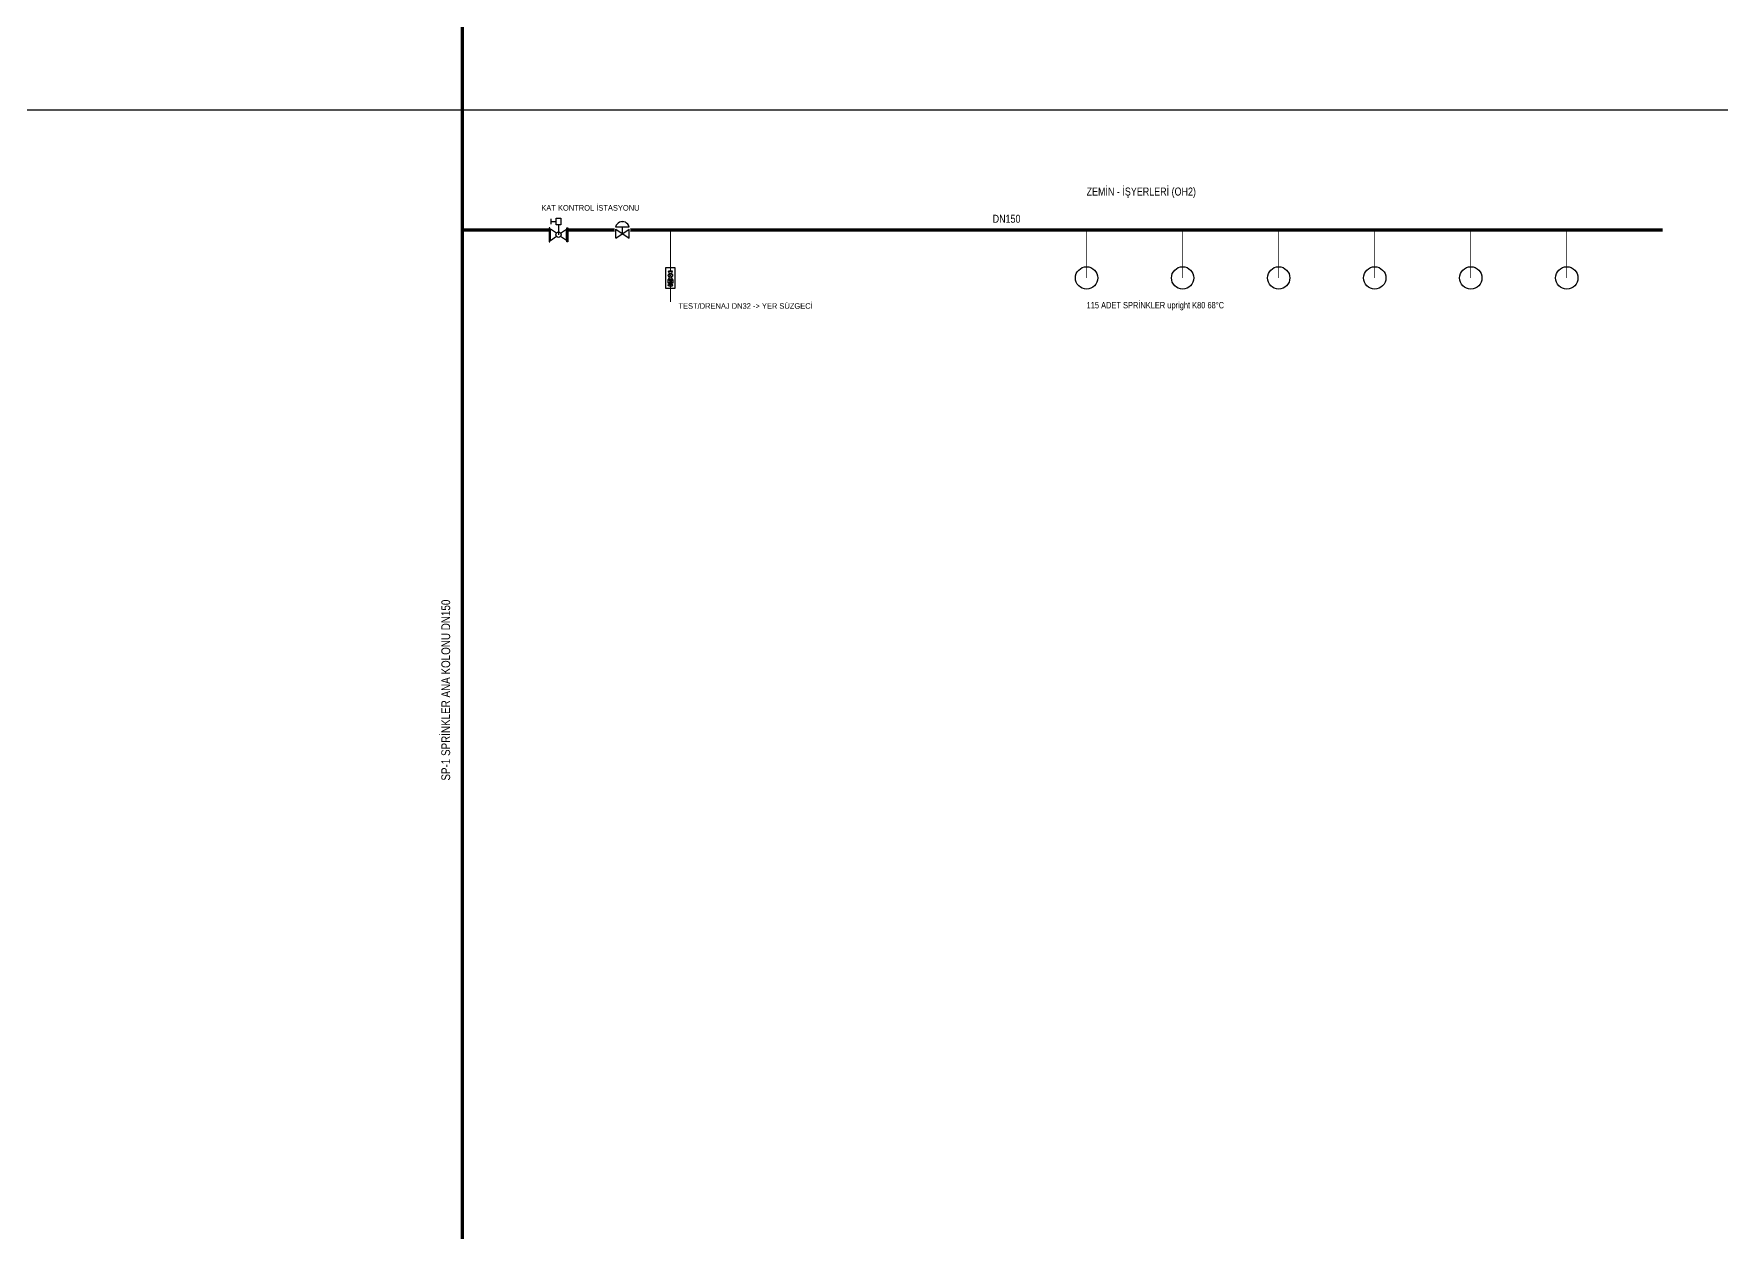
# Model space of a CAD drawing. Header units: centimetres. Extents: x 247996 to 269940, y -458027 to -450648.
# Drawn here: x 258964 to 261073, y -455402 to -453905 of the extents above; entities that cross this region are included whole.
import ezdxf
from ezdxf.enums import TextEntityAlignment as Align

# ---------------------------------------------------------------- set-up
doc = ezdxf.new("R2010")
doc.units = ezdxf.units.CM
for name, color, linetype in [('MTY-SPRINKLER', 15, 'Continuous'), ('MTY-SPRINKLER-BORU', 140, 'Continuous'), ('MTY-SPRINKLER-CAP', 141, 'Continuous'), ('MTY-YANGIN-KOLON', 6, 'Continuous'), ('MTY-YANGIN-SEMA', 7, 'Continuous'), ('MTY-YANGIN-VANA', 1, 'Continuous')]:
    doc.layers.add(name, color=color, linetype=linetype)
doc.styles.add('ROTAS', font='arial.ttf')

# ---------------------------------------------------------------- blocks, each defined once
blk = doc.blocks.new('ASL-IZL-KELEBEK')
for p, q in [((-4.4, -6.8), (-17.1, 1.9)), ((-17.1, -22.4), (-17.1, 1.9)), ((-15.3, 12.6), (-15.3, 23.4)), ((-15.3, 12.6), (-15.3, 23.4)), ((-15.3, 12.6), (-15.3, 23.4)), ((-15.3, 12.6), (-15.3, 23.4)), ((-15.3, 18), (-4.7, 18)), ((-15.3, 18), (-4.7, 18)), ((-15.3, 18), (-4.7, 18)), ((-15.3, 18), (-4.7, 18)), ((0.1, 10.8), (0.1, -10.2)), ((4.6, -6.7), (17.1, 1.9)), ((17.1, -22.4), (17.1, 1.9)), ((-17.1, -22.4), (-4.4, -13.6)), ((17.1, -22.4), (4.6, -13.7))]:
    blk.add_line(p, q)
for points in [[(-18.2, 4.8), (-20, 4.8), (-20, -25.2), (-18.2, -25.2), (-18.2, 4.8)], [(4.9, 25.2), (4.9, 10.8), (-4.7, 10.8), (-4.7, 25.2), (4.9, 25.2)], [(4.9, 25.2), (4.9, 10.8), (-4.7, 10.8), (-4.7, 25.2), (4.9, 25.2)], [(4.9, 25.2), (4.9, 10.8), (-4.7, 10.8), (-4.7, 25.2), (4.9, 25.2)], [(4.9, 25.2), (4.9, 10.8), (-4.7, 10.8), (-4.7, 25.2), (4.9, 25.2)], [(18.2, 4.8), (20, 4.8), (20, -25.2), (18.2, -25.2), (18.2, 4.8)]]:
    blk.add_lwpolyline(points)
blk.add_circle((0.1, -10.2), 5.68)
blk = doc.blocks.new('ASL-FS')
for p, q in [((-16.3, 7.7), (16.2, 7.7)), ((-16.2, -20), (-16.2, 2)), ((-16.2, 2), (16.3, -20)), ((-16.2, -20), (16.3, 2)), ((0.1, -9), (0.1, 7.7)), ((16.3, -20), (16.3, 2))]:
    blk.add_line(p, q)
blk.add_lwpolyline([(16.2, 7.7), (14.8, 11.1), (12.8, 14.1), (10.1, 16.6), (7, 18.5), (3.5, 19.6), (-0.1, 20), (-3.7, 19.6), (-7.2, 18.5), (-10.3, 16.6), (-12.9, 14.1), (-15, 11.1), (-16.3, 7.7)])
blk = doc.blocks.new('ASL-TEST')
for p, q in [((-34.2, 4.8), (-31.8, 10.2)), ((-28.5, 10.2), (-26.1, 4.8)), ((-27.4, 0), (-21.1, 0)), ((-21.1, 10.2), (-6.9, -10.2)), ((-21.1, -10.2), (-6.9, 10.2)), ((-21.1, 10.2), (-6.9, -10.2)), ((-21.1, -10.2), (-6.9, 10.2)), ((-6.9, 0), (-5.6, 0)), ((-5.6, 8.4), (3.3, 4)), ((-5.6, -8.4), (-5.6, 8.4)), ((5, -6.3), (17.5, 6.3)), ((5, 6.3), (17.5, -6.3)), ((19.2, 4), (28, 8.4)), ((28, -8.4), (28, 8.4)), ((-34.2, -4.8), (-31.8, -10.2)), ((-28.5, -10.2), (-26.1, -4.8)), ((-5.6, -8.4), (3.3, -4)), ((19.2, -4), (28, -8.4))]:
    blk.add_line(p, q)
for points in [[(-44.2, -18.7), (-44.2, 18.7), (44.2, 18.7), (44.2, -18.7), (-44.2, -18.7)], [(-34.2, -4.8), (-34.2, 4.8)], [(-27.4, -2.4), (-27.4, 2.4), (-33.2, 2.4), (-33.2, -2.4), (-27.4, -2.4)], [(-31.8, 10.2), (-28.5, 10.2)], [(-26.1, -4.8), (-26.1, 4.8)], [(-21.1, -10.2), (-21.1, 10.2), (-6.9, 10.2), (-6.9, -10.2), (-21.1, -10.2)], [(-31.8, -10.2), (-28.5, -10.2)]]:
    blk.add_lwpolyline(points)
blk.add_circle((11.2, 0), 8.88)
blk = doc.blocks.new('ASL-SPR-UP')
blk.add_circle((0, 0), 12.5)

msp = doc.modelspace()

# ---------------------------------------------------------------- linework, layer by layer
at = {"layer": 'MTY-SPRINKLER-BORU'}
for points, const_width in [([(258650, -456510), (259500, -456510), (259500, -451250)], 4), ([(259500, -454150), (261000, -454150)], 4), ([(259760, -454150), (259760, -454240)], 1), ([(260280, -454150), (260280, -454210)], 0.8), ([(260400, -454150), (260400, -454210)], 0.8), ([(260520, -454150), (260520, -454210)], 0.8), ([(260640, -454150), (260640, -454210)], 0.8), ([(260760, -454150), (260760, -454210)], 0.8), ([(260880, -454150), (260880, -454210)], 0.8)]:
    msp.add_lwpolyline(points, dxfattribs=dict(at, const_width=const_width))
at = {"layer": 'MTY-YANGIN-SEMA'}
msp.add_lwpolyline([(256800, -454000), (263900, -454000)], dxfattribs=at)

# ---------------------------------------------------------------- block references
at = {"layer": 'MTY-SPRINKLER', "xscale": 1.12, "yscale": 1.12}
for p in [(260280, -454210), (260400, -454210), (260520, -454210), (260640, -454210), (260760, -454210), (260880, -454210)]:
    msp.add_blockref('ASL-SPR-UP', p, dxfattribs=at)

# ---------------------------------------------------------------- texts
at = {"layer": 'MTY-YANGIN-VANA', "style": 'ROTAS', "width": 0.8}
msp.add_text('TEST/DRENAJ DN32 -> YER SÜZGECİ', height=7, dxfattribs=at).set_placement((259770, -454245), align=Align.MIDDLE_LEFT)

# ---------------------------------------------------------------- wipeouts: each hides what was drawn before it
for points in [[(260278, -454112.5), (260396.1, -454112.5), (260396.1, -454097.5), (260278, -454097.5)], [(260278.4, -454250), (260420.5, -454250), (260420.5, -454238), (260278.4, -454238)]]:
    msp.add_wipeout(points)

# ---------------------------------------------------------------- next in the draw order: texts
at = {"layer": 'MTY-YANGIN-SEMA', "style": 'ROTAS', "width": 0.8}
msp.add_text('ZEMİN - İŞYERLERİ (OH2)', height=10, dxfattribs=at).set_placement((260280, -454110), align=Align.BOTTOM_LEFT)
msp.add_text('115 ADET SPRİNKLER upright K80 68°C', height=8, dxfattribs=at).set_placement((260280, -454240), align=Align.TOP_LEFT)

# ---------------------------------------------------------------- next in the draw order: wipeouts: each hides what was drawn before it
for points in [[(259632, -454150), (259631.1, -454145.4), (259628.5, -454141.5), (259624.6, -454138.9), (259620, -454138), (259615.4, -454138.9), (259611.5, -454141.5), (259608.9, -454145.4), (259608, -454150), (259608.9, -454154.6), (259611.5, -454158.5), (259615.4, -454161.1), (259620, -454162), (259624.6, -454161.1), (259628.5, -454158.5), (259631.1, -454154.6)], [(259710, -454150), (259709.2, -454146.2), (259707.1, -454142.9), (259703.8, -454140.8), (259700, -454140), (259696.2, -454140.8), (259692.9, -454142.9), (259690.8, -454146.2), (259690, -454150), (259690.8, -454153.8), (259692.9, -454157.1), (259696.2, -454159.2), (259700, -454160), (259703.8, -454159.2), (259707.1, -454157.1), (259709.2, -454153.8)], [(260163.6, -454146.5), (260192.4, -454146.5), (260192.4, -454131.5), (260163.6, -454131.5)], [(259768, -454210), (259767.4, -454206.9), (259765.7, -454204.3), (259763.1, -454202.6), (259760, -454202), (259756.9, -454202.6), (259754.3, -454204.3), (259752.6, -454206.9), (259752, -454210), (259752.6, -454213.1), (259754.3, -454215.7), (259756.9, -454217.4), (259760, -454218), (259763.1, -454217.4), (259765.7, -454215.7), (259767.4, -454213.1)], [(259490.8, -454814), (259490.8, -454640.4), (259474.2, -454640.4), (259474.2, -454814)]]:
    msp.add_wipeout(points)

# ---------------------------------------------------------------- next in the draw order: block references
at = {"layer": 'MTY-YANGIN-VANA'}
for name, p, xscale, yscale in [('ASL-IZL-KELEBEK', (259620, -454150), 0.5850000000000001, 0.5850000000000001), ('ASL-FS', (259700, -454150), 0.52, 0.52)]:
    msp.add_blockref(name, p, dxfattribs=dict(at, xscale=xscale, yscale=yscale))
at = {"layer": 'MTY-YANGIN-VANA', "xscale": 0.3, "yscale": 0.3, "rotation": 90}
msp.add_blockref('ASL-TEST', (259760, -454210), dxfattribs=at)

# ---------------------------------------------------------------- next in the draw order: texts
at = {"layer": 'MTY-SPRINKLER-CAP', "style": 'ROTAS', "width": 0.8}
msp.add_text('DN150', height=10, dxfattribs=at).set_placement((260180, -454144), align=Align.BOTTOM_CENTER)
at = {"layer": 'MTY-YANGIN-KOLON', "style": 'ROTAS', "width": 0.8}
msp.add_text('SP-1 SPRİNKLER ANA KOLONU DN150', height=11, rotation=90, dxfattribs=at).set_placement((259488, -454725), align=Align.BOTTOM_CENTER)

# ---------------------------------------------------------------- next in the draw order: wipeouts: each hides what was drawn before it
msp.add_wipeout([(259620.7, -454129.8), (259696.5, -454129.8), (259696.5, -454119.2), (259620.7, -454119.2)])

# ---------------------------------------------------------------- next in the draw order: texts
at = {"layer": 'MTY-YANGIN-VANA', "style": 'ROTAS', "width": 0.8}
msp.add_text('KAT KONTROL İSTASYONU', height=7, dxfattribs=at).set_placement((259660, -454128), align=Align.BOTTOM_CENTER)

doc.saveas('drawing.dxf')
